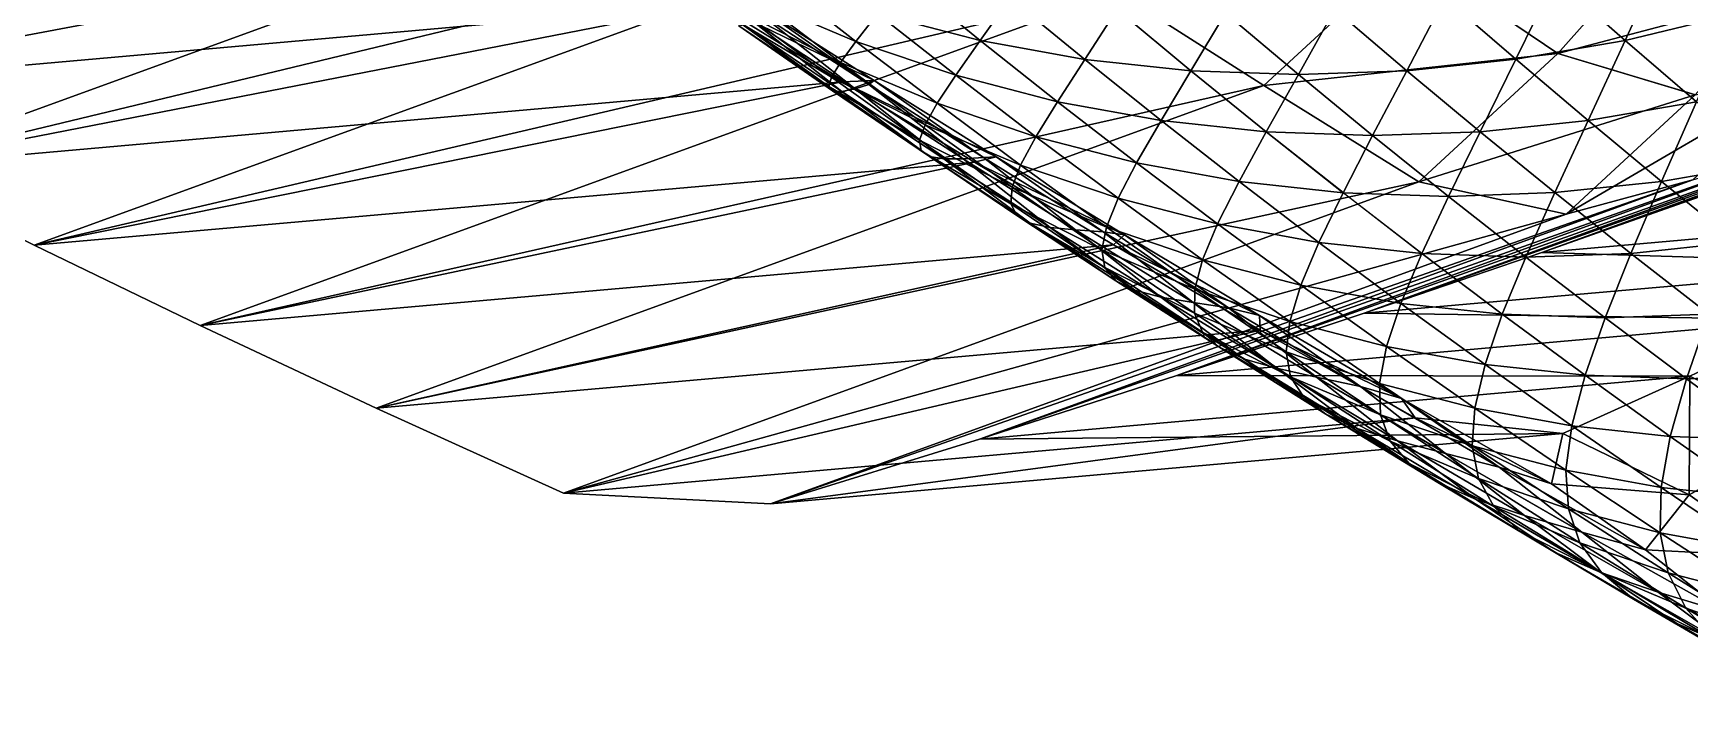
# Model space of a CAD drawing. Extents: x -232 to 179, y -162 to 161.
# Drawn here: x -55.4 to 36.9, y -148.2 to -111.2 of the extents above; entities that cross this region are included whole.
import ezdxf

# ---------------------------------------------------------------- set-up
doc = ezdxf.new("R2010")
doc.units = 0
doc.header["$MEASUREMENT"] = 0

msp = doc.modelspace()

# ---------------------------------------------------------------- linework, layer by layer
for points in [[(-80.35984, -110.269485, -500.9995), (-17.129402, -94.27069, -512.9732700000001), (-72.45857, -114.40624, -493.96252), (-72.45846999999999, -114.40614, -493.96243)], [(-10.110657, -98.97624, -505.3319), (-72.45857, -114.40624, -493.96252), (-17.129402, -94.27069, -512.9732700000001), (-17.129303, -94.27059, -512.9731400000001)], [(-72.45857, -114.40624, -493.96252), (-10.110657, -98.97624, -505.3319), (-64.14348000000001, -118.640015, -486.76657), (-64.14338000000001, -118.639915, -486.76648)], [(-2.7446976, -103.83141, -497.47128), (-64.14348000000001, -118.640015, -486.76657), (-10.110657, -98.97624, -505.3319), (-10.110557, -98.97614, -505.33182)], [(-64.14348000000001, -118.640015, -486.76657), (-2.7446976, -103.83141, -497.47128), (-55.37603000000001, -122.98515, -479.3875), (-55.37593, -122.985054, -479.38742)], [(5.003845, -108.855545, -489.3613), (-55.37603000000001, -122.98515, -479.3875), (-2.7446976, -103.83141, -497.47128), (-2.7445977, -103.831314, -497.4712)], [(-72.45857, -114.40622, -493.96252), (-24.067207, -105.28634, -529.3219), (-80.35984, -110.26946, -500.9995), (-80.35974, -110.26936, -500.99942)], [(-24.067207, -105.28634, -529.3219), (-72.45857, -114.40622, -493.96252), (-17.359695, -109.52877, -521.6843), (-17.359596, -109.52867, -521.6842)], [(21.21798, -106.64584, -481.12473), (34.960777, -106.194954, -471.955), (29.55973, -112.297066, -472.49545), (29.55983, -112.29697, -472.4953599999999)], [(42.246334, -108.92927, -470.10522), (29.55973, -112.297066, -472.49545), (34.960777, -106.194954, -471.955), (34.960876, -106.194855, -471.9549)], [(5.003845, -108.855545, -489.3613), (21.21798, -106.64584, -481.12473), (13.175911, -114.07088, -480.96732), (13.176011, -114.07078, -480.96722)], [(29.55973, -112.297066, -472.49545), (13.175911, -114.07088, -480.96732), (21.21798, -106.64584, -481.12473), (21.218079, -106.645744, -481.12463)], [(33.315006, -111.55934, -663.995), (35.54100800000001, -106.651985, -673.8208599999999), (29.4088, -108.12875, -671.2766), (29.4089, -108.128654, -671.2765)], [(35.54100800000001, -106.651985, -673.8208599999999), (33.315006, -111.55934, -663.995), (39.39565, -110.095, -666.5179), (39.39575, -110.0949, -666.51776)], [(-55.37603000000001, -122.98515, -479.3875), (5.003845, -108.855545, -489.3613), (-46.112144, -127.457825, -471.7981599999999), (-46.112045, -127.457726, -471.79807)], [(13.175911, -114.07088, -480.96732), (-46.112144, -127.457825, -471.7981599999999), (5.003845, -108.855545, -489.3613), (5.0039454, -108.855446, -489.3612)], [(-13.972786, -108.16693, -635.8132), (-15.006733, -109.31561, -624.3117), (-9.56105, -111.61758, -628.6643), (-9.56095, -111.61748, -628.6642)], [(-9.56105, -111.61758, -628.6643), (-8.359950999999999, -110.07361, -640.0295), (-13.972786, -108.16693, -635.8132), (-13.972686, -108.16683, -635.81305)], [(-6.846046400000001, -108.12827, -651.1764), (-8.359950999999999, -110.07361, -640.0295), (-2.6349792, -111.55887, -644.06384), (-2.6348794, -111.55877, -644.0637)], [(-2.6349792, -111.55887, -644.06384), (-0.9686737, -109.19818, -655.0546), (-6.846046400000001, -108.12827, -651.1764), (-6.8459463, -108.128174, -651.1763)], [(27.224314, -112.6127, -661.22845), (29.4088, -108.12875, -671.2766), (23.26646, -109.19103, -668.48663), (23.26656, -109.19093, -668.4865)], [(29.4088, -108.12875, -671.2766), (27.224314, -112.6127, -661.22845), (33.315006, -111.55934, -663.995), (33.315105, -111.55924, -663.9949)], [(29.55973, -112.297066, -472.49545), (42.246334, -108.92927, -470.10522), (37.223473, -114.604095, -470.60785), (37.22357, -114.604, -470.60776)], [(-64.14348000000001, -118.64, -486.76654), (-17.359695, -109.52877, -521.6843), (-72.45857, -114.40622, -493.96252), (-72.45846999999999, -114.40612, -493.96243)], [(-17.359695, -109.52877, -521.6843), (-64.14348000000001, -118.64, -486.76654), (-10.335564, -113.87682, -513.8388), (-10.335464, -113.876724, -513.8387)], [(-10.335564, -113.87682, -513.8388), (-8.556236, -113.80093, -529.0398), (-17.359695, -109.52877, -521.6843), (-17.359596, -109.52867, -521.6842)], [(-15.072998, -109.651054, -536.8367), (-17.359695, -109.52877, -521.6843), (-8.556236, -113.80093, -529.0398), (-8.556136, -113.80083, -529.0397)], [(-15.006733, -109.31561, -624.3117), (-15.705013, -110.10563, -612.6085), (-10.4241295, -112.78674, -617.0893599999999), (-10.424029, -112.786644, -617.0892299999999)], [(-8.556236, -113.80093, -529.0398), (-8.845139, -114.02425, -542.82275), (-15.072998, -109.651054, -536.8367), (-15.072898, -109.650955, -536.83655)], [(-14.964951, -110.04544, -550.5416), (-15.072998, -109.651054, -536.8367), (-8.845139, -114.02425, -542.82275), (-8.845038, -114.02415, -542.82263)], [(-10.4241295, -112.78674, -617.0893599999999), (-9.56105, -111.61758, -628.6643), (-15.006733, -109.31561, -624.3117), (-15.006633, -109.31551, -624.3116)], [(-0.9686737, -109.19818, -655.0546), (-2.6349792, -111.55887, -644.06384), (3.192974, -112.61978, -647.9094), (3.193074, -112.61968, -647.9093)], [(3.192974, -112.61978, -647.9094), (4.999061599999999, -109.83866, -658.7342), (-0.9686737, -109.19818, -655.0546), (-0.9685736999999999, -109.19808, -655.0545)], [(4.999061599999999, -109.83866, -658.7342), (3.192974, -112.61978, -647.9094), (9.110521, -113.25488, -651.55804), (9.110621, -113.25478, -651.5579)], [(9.110521, -113.25488, -651.55804), (11.040409, -110.04974, -662.2059), (4.999061599999999, -109.83866, -658.7342), (4.9991617, -109.83856, -658.7341)], [(15.10107, -113.46419, -655.0005), (17.13642, -109.83286, -665.4599), (11.040409, -110.04974, -662.2059), (11.040509, -110.049644, -662.20575)], [(17.13642, -109.83286, -665.4599), (15.10107, -113.46419, -655.0005), (21.14582, -113.24913, -658.2272), (21.14592, -113.24903, -658.22705)], [(21.14582, -113.24913, -658.2272), (23.26646, -109.19103, -668.48663), (17.13642, -109.83286, -665.4599), (17.136518, -109.83276, -665.4598)], [(23.26646, -109.19103, -668.48663), (21.14582, -113.24913, -658.2272), (27.224314, -112.6127, -661.22845), (27.224413, -112.6126, -661.22833)], [(-16.062618, -110.57033, -600.7030599999999), (-16.092209, -110.74786, -588.5859), (-11.076767, -114.128525, -593.3248), (-11.076667, -114.128426, -593.3247)], [(-16.092209, -110.74786, -588.5859), (-15.835697, -110.68222, -576.2317), (-10.869892, -114.376816, -581.125), (-10.869792, -114.37672, -581.1249)], [(-10.869892, -114.376816, -581.125), (-11.076767, -114.128525, -593.3248), (-16.092209, -110.74786, -588.5859), (-16.09211, -110.747765, -588.58575)], [(-15.705013, -110.10563, -612.6085), (-16.062618, -110.57033, -600.7030599999999), (-10.931595, -113.61197, -605.3097), (-10.931495, -113.61187, -605.3096)], [(-11.076767, -114.128525, -593.3248), (-10.931595, -113.61197, -605.3097), (-16.062618, -110.57033, -600.7030599999999), (-16.06252, -110.57023, -600.70294)], [(-15.835697, -110.68222, -576.2317), (-15.389465, -110.42548, -563.5874), (-10.34967, -114.40303, -568.6856), (-10.34957, -114.40293, -568.6855)], [(-10.34967, -114.40303, -568.6856), (-10.869892, -114.376816, -581.125), (-15.835697, -110.68222, -576.2317), (-15.835597, -110.68212, -576.23157)], [(-10.931595, -113.61197, -605.3097), (-10.4241295, -112.78674, -617.0893599999999), (-15.705013, -110.10563, -612.6085), (-15.704913, -110.10553, -612.6084)], [(-15.389465, -110.42548, -563.5874), (-14.964951, -110.04544, -550.5416), (-9.607269, -114.262024, -555.9545), (-9.607169, -114.261925, -555.9544)], [(-9.607269, -114.262024, -555.9545), (-10.34967, -114.40303, -568.6856), (-15.389465, -110.42548, -563.5874), (-15.389365, -110.425385, -563.5873)], [(-8.845139, -114.02425, -542.82275), (-9.607269, -114.262024, -555.9545), (-14.964951, -110.04544, -550.5416), (-14.96485, -110.04534, -550.5415)], [(-8.359950999999999, -110.07361, -640.0295), (-9.56105, -111.61758, -628.6643), (-4.001217, -113.50626, -632.8408), (-4.0011168, -113.506165, -632.8407)], [(-4.001217, -113.50626, -632.8408), (-2.6349792, -111.55887, -644.06384), (-8.359950999999999, -110.07361, -640.0295), (-8.359850999999999, -110.07351, -640.02936)], [(11.040409, -110.04974, -662.2059), (9.110521, -113.25488, -651.55804), (15.10107, -113.46419, -655.0005), (15.101171, -113.46409, -655.00037)], [(37.280304, -114.97798, -656.5801), (39.39565, -110.095, -666.5179), (33.315006, -111.55934, -663.995), (33.315105, -111.55924, -663.9949)], [(-9.56105, -111.61758, -628.6643), (-10.4241295, -112.78674, -617.0893599999999), (-5.035819999999999, -115.06445, -621.3961), (-5.03572, -115.064354, -621.396)], [(-5.035819999999999, -115.06445, -621.3961), (-4.001217, -113.50626, -632.8408), (-9.56105, -111.61758, -628.6643), (-9.56095, -111.61748, -628.6642)], [(-2.6349792, -111.55887, -644.06384), (-4.001217, -113.50626, -632.8408), (1.6697159, -114.9775, -636.83704), (1.6698159, -114.9774, -636.8369)], [(1.6697159, -114.9775, -636.83704), (3.192974, -112.61978, -647.9094), (-2.6349792, -111.55887, -644.06384), (-2.6348794, -111.55877, -644.0637)], [(31.247114, -116.021385, -653.83966), (33.315006, -111.55934, -663.995), (27.224314, -112.6127, -661.22845), (27.224413, -112.6126, -661.22833)], [(61.445374, -111.562225, -495.00232), (28.660706, -123.38985, -480.90073), (55.85543000000001, -113.493065, -490.24466), (55.85553, -113.492966, -490.24457)], [(28.660706, -123.38985, -480.90073), (61.445374, -111.562225, -495.00232), (38.084114, -120.06393, -486.97556), (38.084213, -120.06383, -486.9754599999999)], [(33.315006, -111.55934, -663.995), (31.247114, -116.021385, -653.83966), (37.280304, -114.97798, -656.5801), (37.280403, -114.97788, -656.5799599999999)], [(3.192974, -112.61978, -647.9094), (1.6697159, -114.9775, -636.83704), (7.442642, -116.0284, -640.64636), (7.4427423, -116.0283, -640.64624)], [(7.442642, -116.0284, -640.64636), (9.110521, -113.25488, -651.55804), (3.192974, -112.61978, -647.9094), (3.193074, -112.61968, -647.9093)], [(13.175911, -114.07088, -480.96732), (29.55973, -112.297066, -472.49545), (21.809425, -119.45272, -472.34375), (21.809525, -119.45262, -472.3436599999999)], [(25.226006, -116.6518, -650.8667), (27.224314, -112.6127, -661.22845), (21.14582, -113.24913, -658.2272), (21.14592, -113.24903, -658.22705)], [(37.223473, -114.604095, -470.60785), (21.809425, -119.45272, -472.34375), (29.55973, -112.297066, -472.49545), (29.55983, -112.29697, -472.4953599999999)], [(27.224314, -112.6127, -661.22845), (25.226006, -116.6518, -650.8667), (31.247114, -116.021385, -653.83966), (31.247213, -116.021286, -653.83954)], [(-10.4241295, -112.78674, -617.0893599999999), (-10.931595, -113.61197, -605.3097), (-5.712532, -116.26169, -609.7381), (-5.712432, -116.26159, -609.738)], [(-5.712532, -116.26169, -609.7381), (-5.035819999999999, -115.06445, -621.3961), (-10.4241295, -112.78674, -617.0893599999999), (-10.424029, -112.786644, -617.0892299999999)], [(-4.001217, -113.50626, -632.8408), (-5.035819999999999, -115.06445, -621.3961), (0.4654274, -116.93324, -625.52856), (0.4655274, -116.93314, -625.52844)], [(0.4654274, -116.93324, -625.52856), (1.6697159, -114.9775, -636.83704), (-4.001217, -113.50626, -632.8408), (-4.0011168, -113.506165, -632.8407)], [(9.110521, -113.25488, -651.55804), (7.442642, -116.0284, -640.64636), (13.304331, -116.65751, -644.2605599999999), (13.304431, -116.65741, -644.26044)], [(13.304331, -116.65751, -644.2605599999999), (15.10107, -113.46419, -655.0005), (9.110521, -113.25488, -651.55804), (9.110621, -113.25478, -651.5579)], [(15.10107, -113.46419, -655.0005), (13.304331, -116.65751, -644.2605599999999), (19.238321, -116.86484, -647.67053), (19.23842, -116.86474, -647.6704)], [(19.238321, -116.86484, -647.67053), (21.14582, -113.24913, -658.2272), (15.10107, -113.46419, -655.0005), (15.101171, -113.46409, -655.00037)], [(55.85543000000001, -113.493065, -490.24466), (18.759369, -126.77945, -474.70172), (49.951424, -115.42795, -485.4191), (49.951523, -115.42785, -485.419)], [(18.759369, -126.77945, -474.70172), (55.85543000000001, -113.493065, -490.24466), (28.660706, -123.38985, -480.90073), (28.660805, -123.38975, -480.90063)], [(21.14582, -113.24913, -658.2272), (19.238321, -116.86484, -647.67053), (25.226006, -116.6518, -650.8667), (25.226105, -116.6517, -650.8666)], [(43.53715, -113.36452, -475.6277), (30.015854, -121.258705, -470.46677), (37.223473, -114.604095, -470.60785), (37.22357, -114.604, -470.60776)], [(30.015854, -121.258705, -470.46677), (43.53715, -113.36452, -475.6277), (37.075577, -119.33033, -475.50122), (37.075676, -119.33023, -475.50113)], [(-55.37603000000001, -122.98514, -479.38748), (-10.335564, -113.87682, -513.8388), (-64.14348000000001, -118.64, -486.76654), (-64.14338000000001, -118.6399, -486.76645)], [(-10.335564, -113.87682, -513.8388), (-55.37603000000001, -122.98514, -479.38748), (-2.9637604, -118.345505, -505.7575400000001), (-2.9636605, -118.345406, -505.75745)], [(-46.112144, -127.457825, -471.7981599999999), (13.175911, -114.07088, -480.96732), (-36.30079, -132.07658, -463.96747), (-36.30069, -132.07648, -463.96738)], [(21.809425, -119.45272, -472.34375), (-36.30079, -132.07658, -463.96747), (13.175911, -114.07088, -480.96732), (13.176011, -114.07078, -480.96722)], [(-10.931595, -113.61197, -605.3097), (-11.076767, -114.128525, -593.3248), (-6.0122643, -117.13071, -597.8717), (-6.012164, -117.13061, -597.8716)], [(-5.926319, -117.70904, -585.7959999999999), (-6.0122643, -117.13071, -597.8717), (-11.076767, -114.128525, -593.3248), (-11.076667, -114.128426, -593.3247)], [(-11.076767, -114.128525, -593.3248), (-10.869892, -114.376816, -581.125), (-5.926319, -117.70904, -585.7959999999999), (-5.926219000000001, -117.70894, -585.7959)], [(-6.0122643, -117.13071, -597.8717), (-5.712532, -116.26169, -609.7381), (-10.931595, -113.61197, -605.3097), (-10.931495, -113.61187, -605.3096)], [(-5.4623795, -118.03922, -573.5015), (-5.926319, -117.70904, -585.7959999999999), (-10.869892, -114.376816, -581.125), (-10.869792, -114.37672, -581.1249)], [(-10.869892, -114.376816, -581.125), (-10.34967, -114.40303, -568.6856), (-5.4623795, -118.03922, -573.5015), (-5.4622793, -118.03912, -573.5014)], [(-10.34967, -114.40303, -568.6856), (-9.607269, -114.262024, -555.9545), (-4.655319, -118.170235, -560.96387), (-4.655219000000001, -118.170135, -560.96375)], [(-4.655319, -118.170235, -560.96387), (-5.4623795, -118.03922, -573.5015), (-10.34967, -114.40303, -568.6856), (-10.34957, -114.40293, -568.6855)], [(-8.556236, -113.80093, -529.0398), (-10.335564, -113.87682, -513.8388), (-1.7383423, -118.04888, -521.0219999999999), (-1.7382423, -118.04878, -521.02185)], [(-2.9637604, -118.345505, -505.7575400000001), (-1.7383423, -118.04888, -521.0219999999999), (-10.335564, -113.87682, -513.8388), (-10.335464, -113.876724, -513.8387)], [(-9.607269, -114.262024, -555.9545), (-8.845139, -114.02425, -542.82275), (-3.5904388, -118.15979, -548.13165), (-3.590339, -118.15969, -548.13153)], [(-3.5904388, -118.15979, -548.13165), (-4.655319, -118.170235, -560.96387), (-9.607269, -114.262024, -555.9545), (-9.607169, -114.261925, -555.9544)], [(-8.845139, -114.02425, -542.82275), (-8.556236, -113.80093, -529.0398), (-2.4604416, -118.081375, -534.89886), (-2.4603417, -118.081276, -534.8987400000001)], [(-2.4604416, -118.081375, -534.89886), (-3.5904388, -118.15979, -548.13165), (-8.845139, -114.02425, -542.82275), (-8.845038, -114.02415, -542.82263)], [(-1.7383423, -118.04888, -521.0219999999999), (-2.4604416, -118.081375, -534.89886), (-8.556236, -113.80093, -529.0398), (-8.556136, -113.80083, -529.0397)], [(-5.035819999999999, -115.06445, -621.3961), (-5.712532, -116.26169, -609.7381), (-0.38732147, -118.51274, -613.99445), (-0.3872215, -118.51264, -613.9943)], [(-0.38732147, -118.51274, -613.99445), (0.4654274, -116.93324, -625.52856), (-5.035819999999999, -115.06445, -621.3961), (-5.03572, -115.064354, -621.396)], [(1.6697159, -114.9775, -636.83704), (0.4654274, -116.93324, -625.52856), (6.076599, -118.38898, -629.4827), (6.0766993, -118.38888, -629.4826)], [(6.076599, -118.38898, -629.4827), (7.442642, -116.0284, -640.64636), (1.6697159, -114.9775, -636.83704), (1.6698159, -114.9774, -636.8369)], [(49.951424, -115.42795, -485.4191), (8.331749, -130.24432, -468.35696), (43.703068, -117.37189, -480.5103), (43.703167, -117.37179, -480.51022)], [(8.331749, -130.24432, -468.35696), (49.951424, -115.42795, -485.4191), (18.759369, -126.77945, -474.70172), (18.759468, -126.77935, -474.70163)], [(21.809425, -119.45272, -472.34375), (37.223473, -114.604095, -470.60785), (30.015854, -121.258705, -470.46677), (30.015953, -121.258606, -470.46667)], [(35.342346, -119.42186, -646.3062), (37.280304, -114.97798, -656.5801), (31.247114, -116.021385, -653.83966), (31.247213, -116.021286, -653.83954)], [(37.280304, -114.97798, -656.5801), (35.342346, -119.42186, -646.3062), (41.311966, -118.38944, -649.0177), (41.312065, -118.38934, -649.0176)], [(-5.712532, -116.26169, -609.7381), (-6.0122643, -117.13071, -597.8717), (-0.8608818000000001, -119.74608, -602.2427), (-0.8607818000000002, -119.74598, -602.24255)], [(-0.8608818000000001, -119.74608, -602.2427), (-0.38732147, -118.51274, -613.99445), (-5.712532, -116.26169, -609.7381), (-5.712432, -116.26159, -609.738)], [(7.442642, -116.0284, -640.64636), (6.076599, -118.38898, -629.4827), (11.788704, -119.42879, -633.2519), (11.788804, -119.42869, -633.2518)], [(11.788704, -119.42879, -633.2519), (13.304331, -116.65751, -644.2605599999999), (7.442642, -116.0284, -640.64636), (7.4427423, -116.0283, -640.64624)], [(29.384684, -120.04563, -643.36456), (31.247114, -116.021385, -653.83966), (25.226006, -116.6518, -650.8667), (25.226105, -116.6517, -650.8666)], [(31.247114, -116.021385, -653.83966), (29.384684, -120.04563, -643.36456), (35.342346, -119.42186, -646.3062), (35.342445, -119.42176, -646.3061)], [(-0.93437576, -120.66821, -590.2778), (-0.8608818000000001, -119.74608, -602.2427), (-6.0122643, -117.13071, -597.8717), (-6.012164, -117.13061, -597.8716)], [(-6.0122643, -117.13071, -597.8717), (-5.926319, -117.70904, -585.7959999999999), (-0.93437576, -120.66821, -590.2778), (-0.93427575, -120.66811, -590.27765)], [(0.4654274, -116.93324, -625.52856), (-0.38732147, -118.51274, -613.99445), (5.04953, -120.359634, -618.07855), (5.049630000000001, -120.359535, -618.0784)], [(5.04953, -120.359634, -618.07855), (6.076599, -118.38898, -629.4827), (0.4654274, -116.93324, -625.52856), (0.4655274, -116.93314, -625.52844)], [(13.304331, -116.65751, -644.2605599999999), (11.788704, -119.42879, -633.2519), (17.588625, -120.05128, -636.828), (17.588724, -120.05118, -636.8279)], [(17.588625, -120.05128, -636.828), (19.238321, -116.86484, -647.67053), (13.304331, -116.65751, -644.2605599999999), (13.304431, -116.65741, -644.26044)], [(19.238321, -116.86484, -647.67053), (17.588625, -120.05128, -636.828), (23.46009, -120.25641, -640.202), (23.46019, -120.25631, -640.2019)], [(23.46009, -120.25641, -640.202), (25.226006, -116.6518, -650.8667), (19.238321, -116.86484, -647.67053), (19.23842, -116.86474, -647.6704)], [(25.226006, -116.6518, -650.8667), (23.46009, -120.25641, -640.202), (29.384684, -120.04563, -643.36456), (29.384783, -120.04553, -643.3644400000001)], [(-0.59693146, -121.31876, -578.09875), (-0.93437576, -120.66821, -590.2778), (-5.926319, -117.70904, -585.7959999999999), (-5.926219000000001, -117.70894, -585.7959)], [(-5.926319, -117.70904, -585.7959999999999), (-5.4623795, -118.03922, -573.5015), (-0.59693146, -121.31876, -578.09875), (-0.59683144, -121.318665, -578.09863)], [(0.14678955, -121.74304, -565.6958), (-0.59693146, -121.31876, -578.09875), (-5.4623795, -118.03922, -573.5015), (-5.4622793, -118.03912, -573.5014)], [(-5.4623795, -118.03922, -573.5015), (-4.655319, -118.170235, -560.96387), (0.14678955, -121.74304, -565.6958), (0.14688955, -121.74294, -565.6957)], [(-4.655319, -118.170235, -560.96387), (-3.5904388, -118.15979, -548.13165), (1.2663498, -121.99288, -553.0447), (1.2664498, -121.99278, -553.0445599999999)], [(1.2663498, -121.99288, -553.0447), (0.14678955, -121.74304, -565.6958), (-4.655319, -118.170235, -560.96387), (-4.655219000000001, -118.170135, -560.96375)], [(-3.5904388, -118.15979, -548.13165), (-2.4604416, -118.081375, -534.89886), (2.682846, -122.12922, -540.09515), (2.682946, -122.12912, -540.09503)], [(2.682846, -122.12922, -540.09515), (1.2663498, -121.99288, -553.0447), (-3.5904388, -118.15979, -548.13165), (-3.590339, -118.15969, -548.13153)], [(-1.7383423, -118.04888, -521.0219999999999), (-2.9637604, -118.345505, -505.7575400000001), (5.4104614, -122.409355, -512.7544), (5.410561599999999, -122.409256, -512.7543)], [(43.703068, -117.37189, -480.5103), (-2.6775894, -133.79741, -461.8423), (37.075577, -119.33033, -475.50122), (37.075676, -119.33023, -475.50113)], [(-2.6775894, -133.79741, -461.8423), (43.703068, -117.37189, -480.5103), (8.331749, -130.24432, -468.35696), (8.331849, -130.24422, -468.35687)], [(-2.4604416, -118.081375, -534.89886), (-1.7383423, -118.04888, -521.0219999999999), (4.214630000000001, -122.22904, -526.7438), (4.2147303, -122.22894, -526.74365)], [(4.214630000000001, -122.22904, -526.7438), (2.682846, -122.12922, -540.09515), (-2.4604416, -118.081375, -534.89886), (-2.4603417, -118.081276, -534.8987400000001)], [(5.4104614, -122.409355, -512.7544), (4.214630000000001, -122.22904, -526.7438), (-1.7383423, -118.04888, -521.0219999999999), (-1.7382423, -118.04878, -521.02185)], [(-46.112144, -127.4578, -471.7981599999999), (-2.9637604, -118.345505, -505.7575400000001), (-55.37603000000001, -122.98514, -479.38748), (-55.37593, -122.98504, -479.3874)], [(-2.9637604, -118.345505, -505.7575400000001), (-46.112144, -127.4578, -471.7981599999999), (4.791084300000001, -122.95176, -497.409), (4.791184400000001, -122.95166, -497.4089)], [(4.791084300000001, -122.95176, -497.409), (5.4104614, -122.409355, -512.7544), (-2.9637604, -118.345505, -505.7575400000001), (-2.9636605, -118.345406, -505.75745)], [(-0.38732147, -118.51274, -613.99445), (-0.8608818000000001, -119.74608, -602.2427), (4.395279, -121.96794, -606.44385), (4.395379, -121.96784, -606.4437)], [(4.395279, -121.96794, -606.44385), (5.04953, -120.359634, -618.07855), (-0.38732147, -118.51274, -613.99445), (-0.3872215, -118.51264, -613.9943)], [(6.076599, -118.38898, -629.4827), (5.04953, -120.359634, -618.07855), (10.595005, -121.798325, -621.9864), (10.595105, -121.798225, -621.98627)], [(10.595005, -121.798325, -621.9864), (11.788704, -119.42879, -633.2519), (6.076599, -118.38898, -629.4827), (6.0766993, -118.38888, -629.4826)], [(39.51811, -122.81912, -638.61285), (41.311966, -118.38944, -649.0177), (35.342346, -119.42186, -646.3062), (35.342445, -119.42176, -646.3061)], [(-36.30079, -132.07658, -463.96747), (21.809425, -119.45272, -472.34375), (-25.872253, -136.80518, -455.96063), (-25.872154, -136.80507, -455.96054)], [(30.015854, -121.258705, -470.46677), (-25.872253, -136.80518, -455.96063), (21.809425, -119.45272, -472.34375), (21.809525, -119.45262, -472.3436599999999)], [(37.075577, -119.33033, -475.50122), (-14.327072, -137.39612, -455.23083), (30.015854, -121.258705, -470.46677), (30.015953, -121.258606, -470.46667)], [(-14.327072, -137.39612, -455.23083), (37.075577, -119.33033, -475.50122), (-2.6775894, -133.79741, -461.8423), (-2.6774895, -133.7973, -461.8422)], [(-0.8608818000000001, -119.74608, -602.2427), (-0.93437576, -120.66821, -590.2778), (4.1432, -123.24611, -594.5861), (4.1433, -123.24601, -594.586)], [(4.1432, -123.24611, -594.5861), (4.395279, -121.96794, -606.44385), (-0.8608818000000001, -119.74608, -602.2427), (-0.8607818000000002, -119.74598, -602.24255)], [(11.788704, -119.42879, -633.2519), (10.595005, -121.798325, -621.9864), (16.24023, -122.82597, -625.7114), (16.24033, -122.825874, -625.7113)], [(16.24023, -122.82597, -625.7114), (17.588625, -120.05128, -636.828), (11.788704, -119.42879, -633.2519), (11.788804, -119.42869, -633.2518)], [(27.774967, -123.643906, -632.5802), (29.384684, -120.04563, -643.36456), (23.46009, -120.25641, -640.202), (23.46019, -120.25631, -640.2019)], [(29.384684, -120.04563, -643.36456), (27.774967, -123.643906, -632.5802), (33.63019600000001, -123.43559, -635.7057), (33.630295, -123.43549, -635.70557)], [(33.63019600000001, -123.43559, -635.7057), (35.342346, -119.42186, -646.3062), (29.384684, -120.04563, -643.36456), (29.384783, -120.04553, -643.3644400000001)], [(35.342346, -119.42186, -646.3062), (33.63019600000001, -123.43559, -635.7057), (39.51811, -122.81912, -638.61285), (39.518208, -122.81902, -638.6127299999999)], [(4.316078, -124.23116, -582.50964), (4.1432, -123.24611, -594.5861), (-0.93437576, -120.66821, -590.2778), (-0.93427575, -120.66811, -590.27765)], [(-0.93437576, -120.66821, -590.2778), (-0.59693146, -121.31876, -578.09875), (4.316078, -124.23116, -582.50964), (4.3161783, -124.231064, -582.5095)], [(5.04953, -120.359634, -618.07855), (4.395279, -121.96794, -606.44385), (9.761635, -123.79089, -610.475), (9.761735, -123.790794, -610.47485)], [(9.761635, -123.79089, -610.475), (10.595005, -121.798325, -621.9864), (5.04953, -120.359634, -618.07855), (5.049630000000001, -120.359535, -618.0784)], [(17.588625, -120.05128, -636.828), (16.24023, -122.82597, -625.7114), (21.972246, -123.44118, -629.24567), (21.972345, -123.44108, -629.24554)], [(21.972246, -123.44118, -629.24567), (23.46009, -120.25641, -640.202), (17.588625, -120.05128, -636.828), (17.588724, -120.05118, -636.8279)], [(23.46009, -120.25641, -640.202), (21.972246, -123.44118, -629.24567), (27.774967, -123.643906, -632.5802), (27.775066, -123.64381, -632.5801)], [(38.084114, -120.06391, -486.97556), (55.74224, -120.99253, -494.52618), (28.660706, -123.38984, -480.90073), (28.660805, -123.38974, -480.90063)], [(-25.872253, -136.80518, -455.96063), (30.015854, -121.258705, -470.46677), (-14.327072, -137.39612, -455.23083), (-14.326972, -137.39601, -455.23074)], [(4.927414, -124.96542, -570.2129), (4.316078, -124.23116, -582.50964), (-0.59693146, -121.31876, -578.09875), (-0.59683144, -121.318665, -578.09863)], [(-0.59693146, -121.31876, -578.09875), (0.14678955, -121.74304, -565.6958), (4.927414, -124.96542, -570.2129), (4.927514, -124.965324, -570.21277)], [(5.9761505, -125.497025, -557.6857), (4.927414, -124.96542, -570.2129), (0.14678955, -121.74304, -565.6958), (0.14688955, -121.74294, -565.6957)], [(0.14678955, -121.74304, -565.6958), (1.2663498, -121.99288, -553.0447), (5.9761505, -125.497025, -557.6857), (5.976250599999999, -125.496925, -557.6856)], [(10.595005, -121.798325, -621.9864), (9.761635, -123.79089, -610.475), (15.235203, -125.21093, -614.33215), (15.235303, -125.21083, -614.33203)], [(15.235203, -125.21093, -614.33215), (16.24023, -122.82597, -625.7114), (10.595005, -121.798325, -621.9864), (10.595105, -121.798225, -621.98627)], [(49.82159, -124.029755, -490.32996), (28.660706, -123.38984, -480.90073), (55.74224, -120.99253, -494.52618), (55.74234000000001, -120.99243, -494.5261)], [(7.436638, -125.88103, -544.90405), (5.9761505, -125.497025, -557.6857), (1.2663498, -121.99288, -553.0447), (1.2664498, -121.99278, -553.0445599999999)], [(1.2663498, -121.99288, -553.0447), (2.682846, -122.12922, -540.09515), (7.436638, -125.88103, -544.90405), (7.436738, -125.88093, -544.90393)], [(9.237396, -126.182045, -531.81836), (7.436638, -125.88103, -544.90405), (2.682846, -122.12922, -540.09515), (2.682946, -122.12912, -540.09503)], [(2.682846, -122.12922, -540.09515), (4.214630000000001, -122.22904, -526.7438), (9.237396, -126.182045, -531.81836), (9.237496, -126.181946, -531.8182400000001)], [(4.395279, -121.96794, -606.44385), (4.1432, -123.24611, -594.5861), (9.324050999999999, -125.43614, -598.72705), (9.324150999999999, -125.43604, -598.7269)], [(11.209015, -126.481094, -518.32776), (9.237396, -126.182045, -531.81836), (4.214630000000001, -122.22904, -526.7438), (4.2147303, -122.22894, -526.74365)], [(4.214630000000001, -122.22904, -526.7438), (5.4104614, -122.409355, -512.7544), (11.209015, -126.481094, -518.32776), (11.209115, -126.480995, -518.3276400000001)], [(9.324050999999999, -125.43614, -598.72705), (9.761635, -123.79089, -610.475), (4.395279, -121.96794, -606.44385), (4.395379, -121.96784, -606.4437)], [(5.4104614, -122.409355, -512.7544), (4.791084300000001, -122.95176, -497.409), (12.924194, -126.8986, -504.20435), (12.924294, -126.8985, -504.20425)], [(12.924194, -126.8986, -504.20435), (11.209015, -126.481094, -518.32776), (5.4104614, -122.409355, -512.7544), (5.410561599999999, -122.409256, -512.7543)], [(-36.30079, -132.07655, -463.96744), (4.791084300000001, -122.95176, -497.409), (-46.112144, -127.4578, -471.7981599999999), (-46.112045, -127.4577, -471.79807)], [(4.791084300000001, -122.95176, -497.409), (-36.30079, -132.07655, -463.96744), (12.969963, -127.71503, -488.7569), (12.970063, -127.71493, -488.7568)], [(9.313385, -126.7683, -586.7499), (9.324050999999999, -125.43614, -598.72705), (4.1432, -123.24611, -594.5861), (4.1433, -123.24601, -594.586)], [(4.1432, -123.24611, -594.5861), (4.316078, -124.23116, -582.50964), (9.313385, -126.7683, -586.7499), (9.313485, -126.7682, -586.7497599999999)], [(12.969963, -127.71503, -488.7569), (12.924194, -126.8986, -504.20435), (4.791084300000001, -122.95176, -497.409), (4.791184400000001, -122.95166, -497.4089)], [(16.24023, -122.82597, -625.7114), (15.235203, -125.21093, -614.33215), (20.807228, -126.22525, -618.0089), (20.807327, -126.22515, -618.0088)], [(20.807228, -126.22525, -618.0089), (21.972246, -123.44118, -629.24567), (16.24023, -122.82597, -625.7114), (16.24033, -122.825874, -625.7113)], [(28.660706, -123.38984, -480.90073), (49.82159, -124.029755, -490.32996), (18.759369, -126.779434, -474.70172), (18.759468, -126.779335, -474.70163)], [(21.972246, -123.44118, -629.24567), (20.807228, -126.22525, -618.0089), (26.464916, -126.832466, -621.4973), (26.465015, -126.83237, -621.4972)], [(26.464916, -126.832466, -621.4973), (27.774967, -123.643906, -632.5802), (21.972246, -123.44118, -629.24567), (21.972345, -123.44108, -629.24554)], [(27.774967, -123.643906, -632.5802), (26.464916, -126.832466, -621.4973), (32.192398, -127.03258, -624.7886), (32.192497, -127.03248, -624.78845)], [(32.192398, -127.03258, -624.7886), (33.63019600000001, -123.43559, -635.7057), (27.774967, -123.643906, -632.5802), (27.775066, -123.64381, -632.5801)], [(33.63019600000001, -123.43559, -635.7057), (32.192398, -127.03258, -624.7886), (37.97170300000001, -126.826965, -627.87354), (37.9718, -126.826866, -627.8734)], [(37.97170300000001, -126.826965, -627.87354), (39.51811, -122.81912, -638.61285), (33.63019600000001, -123.43559, -635.7057), (33.630295, -123.43549, -635.70557)], [(9.754795, -127.82706, -574.5469), (9.313385, -126.7683, -586.7499), (4.316078, -124.23116, -582.50964), (4.3161783, -124.231064, -582.5095)], [(4.316078, -124.23116, -582.50964), (4.927414, -124.96542, -570.2129), (9.754795, -127.82706, -574.5469), (9.754895, -127.82696, -574.54675)], [(9.761635, -123.79089, -610.475), (9.324050999999999, -125.43614, -598.72705), (14.613518, -127.23297, -602.7004400000001), (14.613618, -127.23287, -602.7003)], [(14.613518, -127.23297, -602.7004400000001), (15.235203, -125.21093, -614.33215), (9.761635, -123.79089, -610.475), (9.761735, -123.790794, -610.47485)], [(43.555843, -127.126205, -486.0791599999999), (18.759369, -126.779434, -474.70172), (49.82159, -124.029755, -490.32996), (49.82169, -124.029655, -490.3298599999999)], [(10.664902, -128.65747, -562.1159700000001), (9.754795, -127.82706, -574.5469), (4.927414, -124.96542, -570.2129), (4.927514, -124.965324, -570.21277)], [(4.927414, -124.96542, -570.2129), (5.9761505, -125.497025, -557.6857), (10.664902, -128.65747, -562.1159700000001), (10.665002, -128.65736, -562.11584)], [(12.046562, -129.31085, -549.44666), (10.664902, -128.65747, -562.1159700000001), (5.9761505, -125.497025, -557.6857), (5.976250599999999, -125.496925, -557.6856)], [(5.9761505, -125.497025, -557.6857), (7.436638, -125.88103, -544.90405), (12.046562, -129.31085, -549.44666), (12.046662, -129.31075, -549.4465299999999)], [(9.324050999999999, -125.43614, -598.72705), (9.313385, -126.7683, -586.7499), (14.412331, -128.9237, -590.8254), (14.412431, -128.9236, -590.82526)], [(14.412331, -128.9237, -590.8254), (14.613518, -127.23297, -602.7004400000001), (9.324050999999999, -125.43614, -598.72705), (9.324150999999999, -125.43604, -598.7269)], [(15.235203, -125.21093, -614.33215), (14.613518, -127.23297, -602.7004400000001), (20.008667, -128.63266, -606.5024), (20.008766, -128.63255, -606.50226)], [(20.008667, -128.63266, -606.5024), (20.807228, -126.22525, -618.0089), (15.235203, -125.21093, -614.33215), (15.235303, -125.21083, -614.33203)], [(13.879799, -129.84595, -536.5145), (12.046562, -129.31085, -549.44666), (7.436638, -125.88103, -544.90405), (7.436738, -125.88093, -544.90393)], [(7.436638, -125.88103, -544.90405), (9.237396, -126.182045, -531.81836), (13.879799, -129.84595, -536.5145), (13.879899, -129.84584, -536.5144)], [(16.10151, -130.33156, -523.27075), (13.879799, -129.84595, -536.5145), (9.237396, -126.182045, -531.81836), (9.237496, -126.181946, -531.8182400000001)], [(9.237396, -126.182045, -531.81836), (11.209015, -126.481094, -518.32776), (16.10151, -130.33156, -523.27075), (16.101608, -130.33145, -523.2706)], [(18.555809, -130.8531, -509.6173), (16.10151, -130.33156, -523.27075), (11.209015, -126.481094, -518.32776), (11.209115, -126.480995, -518.3276400000001)], [(11.209015, -126.481094, -518.32776), (12.924194, -126.8986, -504.20435), (18.555809, -130.8531, -509.6173), (18.555908, -130.853, -509.61722)], [(20.807228, -126.22525, -618.0089), (20.008667, -128.63266, -606.5024), (25.500854, -129.63245, -610.1264), (25.500954, -129.63234, -610.1263)], [(25.500854, -129.63245, -610.1264), (26.464916, -126.832466, -621.4973), (20.807228, -126.22525, -618.0089), (20.807327, -126.22515, -618.0088)], [(18.759369, -126.779434, -474.70172), (43.555843, -127.126205, -486.0791599999999), (8.331749, -130.24431, -468.35696), (8.331849, -130.2442, -468.35687)], [(36.910103, -130.29303, -481.75995), (8.331749, -130.24431, -468.35696), (43.555843, -127.126205, -486.0791599999999), (43.555943, -127.12611, -486.07907)], [(14.664989, -130.31998, -578.71326), (14.412331, -128.9237, -590.8254), (9.313385, -126.7683, -586.7499), (9.313485, -126.7682, -586.7497599999999)], [(9.313385, -126.7683, -586.7499), (9.754795, -127.82706, -574.5469), (14.664989, -130.31998, -578.71326), (14.66509, -130.31987, -578.71313)], [(20.842247, -131.53528, -495.33435), (18.555809, -130.8531, -509.6173), (12.924194, -126.8986, -504.20435), (12.924294, -126.8985, -504.20425)], [(12.924194, -126.8986, -504.20435), (12.969963, -127.71503, -488.7569), (20.842247, -131.53528, -495.33435), (20.842346, -131.53517, -495.33426)], [(14.613518, -127.23297, -602.7004400000001), (14.412331, -128.9237, -590.8254), (19.61818, -130.69214, -594.73596), (19.618279, -130.69203, -594.73584)], [(19.61818, -130.69214, -594.73596), (20.008667, -128.63266, -606.5024), (14.613518, -127.23297, -602.7004400000001), (14.613618, -127.23287, -602.7003)], [(26.464916, -126.832466, -621.4973), (25.500854, -129.63245, -610.1264), (31.077486, -130.23097, -613.5648), (31.077585, -130.23087, -613.5647)], [(31.077486, -130.23097, -613.5648), (32.192398, -127.03258, -624.7886), (26.464916, -126.832466, -621.4973), (26.465015, -126.83237, -621.4972)], [(32.192398, -127.03258, -624.7886), (31.077486, -130.23097, -613.5648), (36.722908, -130.4282, -616.80896), (36.723007, -130.4281, -616.80884)], [(36.722908, -130.4282, -616.80896), (37.97170300000001, -126.826965, -627.87354), (32.192398, -127.03258, -624.7886), (32.192497, -127.03248, -624.78845)], [(37.97170300000001, -126.826965, -627.87354), (36.722908, -130.4282, -616.80896), (42.419407, -130.22554, -619.84973), (42.419506, -130.22543, -619.8496)], [(43.555843, -127.126205, -486.0791599999999), (43.235264, -133.3625, -487.04474), (36.910103, -130.29303, -481.75995), (36.91020200000001, -130.29292, -481.7598599999999)], [(-25.872253, -136.80515, -455.96063), (12.969963, -127.71503, -488.7569), (-36.30079, -132.07655, -463.96744), (-36.30069, -132.07645, -463.96735)], [(12.969963, -127.71503, -488.7569), (-25.872253, -136.80515, -455.96063), (21.610962, -132.60185, -479.85074), (21.611061, -132.60175, -479.85065)], [(15.399502, -131.46411, -566.3667), (14.664989, -130.31998, -578.71326), (9.754795, -127.82706, -574.5469), (9.754895, -127.82696, -574.54675)], [(9.754795, -127.82706, -574.5469), (10.664902, -128.65747, -562.1159700000001), (15.399502, -131.46411, -566.3667), (15.399602, -131.464, -566.3666)], [(21.610962, -132.60185, -479.85074), (20.842247, -131.53528, -495.33435), (12.969963, -127.71503, -488.7569), (12.970063, -127.71493, -488.7568)], [(16.635872, -132.4043, -553.78296), (15.399502, -131.46411, -566.3667), (10.664902, -128.65747, -562.1159700000001), (10.665002, -128.65736, -562.11584)], [(10.664902, -128.65747, -562.1159700000001), (12.046562, -129.31085, -549.44666), (16.635872, -132.4043, -553.78296), (16.635971, -132.40419, -553.7828400000001)], [(19.675068, -132.4378, -582.71765), (19.61818, -130.69214, -594.73596), (14.412331, -128.9237, -590.8254), (14.412431, -128.9236, -590.82526)], [(14.412331, -128.9237, -590.8254), (14.664989, -130.31998, -578.71326), (19.675068, -132.4378, -582.71765), (19.675167, -132.4377, -582.7175)], [(20.008667, -128.63266, -606.5024), (19.61818, -130.69214, -594.73596), (24.928036, -132.0697, -598.4777), (24.928135, -132.0696, -598.4776)], [(24.928036, -132.0697, -598.4777), (25.500854, -129.63245, -610.1264), (20.008667, -128.63266, -606.5024), (20.008766, -128.63255, -606.50226)], [(18.381718, -133.19543, -540.9507), (16.635872, -132.4043, -553.78296), (12.046562, -129.31085, -549.44666), (12.046662, -129.31075, -549.4465299999999)], [(12.046562, -129.31085, -549.44666), (13.879799, -129.84595, -536.5145), (18.381718, -133.19543, -540.9507), (18.381817, -133.19533, -540.95056)], [(20.623497, -133.90044, -527.8451), (18.381718, -133.19543, -540.9507), (13.879799, -129.84595, -536.5145), (13.879899, -129.84584, -536.5144)], [(13.879799, -129.84595, -536.5145), (16.10151, -130.33156, -523.27075), (20.623497, -133.90044, -527.8451), (20.623596, -133.90033, -527.845)], [(25.500854, -129.63245, -610.1264), (24.928036, -132.0697, -598.4777), (30.3334, -133.05368, -602.0445), (30.3335, -133.05357, -602.0444)], [(30.3334, -133.05368, -602.0445), (31.077486, -130.23097, -613.5648), (25.500854, -129.63245, -610.1264), (25.500954, -129.63234, -610.1263)], [(8.331749, -130.24431, -468.35696), (36.910103, -130.29303, -481.75995), (-2.6775894, -133.7974, -461.8423), (-2.6774895, -133.79729, -461.8422)], [(29.831291, -133.48712, -477.44812), (-2.6775894, -133.7974, -461.8423), (36.910103, -130.29303, -481.75995), (36.91020200000001, -130.29292, -481.7598599999999)], [(20.215332, -133.90912, -570.453), (19.675068, -132.4378, -582.71765), (14.664989, -130.31998, -578.71326), (14.66509, -130.31987, -578.71313)], [(14.664989, -130.31998, -578.71326), (15.399502, -131.46411, -566.3667), (20.215332, -133.90912, -570.453), (20.215431, -133.90901, -570.4529)], [(23.307434, -134.59271, -514.4179), (20.623497, -133.90044, -527.8451), (16.10151, -130.33156, -523.27075), (16.101608, -130.33145, -523.2706)], [(16.10151, -130.33156, -523.27075), (18.555809, -130.8531, -509.6173), (23.307434, -134.59271, -514.4179), (23.307533, -134.5926, -514.4178)], [(26.293251, -135.36296, -500.57373), (23.307434, -134.59271, -514.4179), (18.555809, -130.8531, -509.6173), (18.555908, -130.853, -509.61722)], [(18.555809, -130.8531, -509.6173), (20.842247, -131.53528, -495.33435), (26.293251, -135.36296, -500.57373), (26.29335, -135.36285, -500.57364)], [(24.790173, -134.17542, -586.5600599999999), (24.928036, -132.0697, -598.4777), (19.61818, -130.69214, -594.73596), (19.618279, -130.69203, -594.73584)], [(19.61818, -130.69214, -594.73596), (19.675068, -132.4378, -582.71765), (24.790173, -134.17542, -586.5600599999999), (24.790272, -134.17531, -586.55994)], [(36.910103, -130.29303, -481.75995), (36.886726, -136.91098, -483.34308), (29.831291, -133.48712, -477.44812), (29.83139, -133.48701, -477.44803)], [(31.077486, -130.23097, -613.5648), (30.3334, -133.05368, -602.0445), (35.82187, -133.64273, -605.4286), (35.821968, -133.64262, -605.4284700000001)], [(35.82187, -133.64273, -605.4286), (36.722908, -130.4282, -616.80896), (31.077486, -130.23097, -613.5648), (31.077585, -130.23087, -613.5647)], [(36.722908, -130.4282, -616.80896), (35.82187, -133.64273, -605.4286), (41.378044, -133.83685, -608.6214), (41.378143, -133.83675, -608.6213)], [(41.378044, -133.83685, -608.6214), (42.419407, -130.22554, -619.84973), (36.722908, -130.4282, -616.80896), (36.723007, -130.4281, -616.80884)], [(36.886726, -136.91098, -483.34308), (36.910103, -130.29303, -481.75995), (43.235264, -133.3625, -487.04474), (43.235363, -133.3624, -487.04465)], [(21.270065, -135.1514, -557.94354), (20.215332, -133.90912, -570.453), (15.399502, -131.46411, -566.3667), (15.399602, -131.464, -566.3666)], [(15.399502, -131.46411, -566.3667), (16.635872, -132.4043, -553.78296), (21.270065, -135.1514, -557.94354), (21.270164, -135.15129, -557.9434)], [(29.197624, -136.28352, -486.18954), (26.293251, -135.36296, -500.57373), (20.842247, -131.53528, -495.33435), (20.842346, -131.53517, -495.33426)], [(20.842247, -131.53528, -495.33435), (21.610962, -132.60185, -479.85074), (29.197624, -136.28352, -486.18954), (29.197723, -136.28342, -486.18945)], [(-14.327072, -137.39609, -455.2308), (21.610962, -132.60185, -479.85074), (-25.872253, -136.80515, -455.96063), (-25.872154, -136.80504, -455.96054)], [(21.610962, -132.60185, -479.85074), (-14.327072, -137.39609, -455.2308), (29.831291, -133.48712, -477.44812), (29.83139, -133.48701, -477.44803)], [(22.863514, -136.21637, -545.1854), (21.270065, -135.1514, -557.94354), (16.635872, -132.4043, -553.78296), (16.635971, -132.40419, -553.7828400000001)], [(16.635872, -132.4043, -553.78296), (18.381718, -133.19543, -540.9507), (22.863514, -136.21637, -545.1854), (22.863613, -136.21626, -545.1853)], [(25.129112, -135.98624, -574.3804299999999), (24.790173, -134.17542, -586.5600599999999), (19.675068, -132.4378, -582.71765), (19.675167, -132.4377, -582.7175)], [(19.675068, -132.4378, -582.71765), (20.215332, -133.90912, -570.453), (25.129112, -135.98624, -574.3804299999999), (25.129211, -135.98613, -574.3803)], [(29.831291, -133.48712, -477.44812), (29.197624, -136.28352, -486.18954), (21.610962, -132.60185, -479.85074), (21.611061, -132.60175, -479.85065)], [(24.928036, -132.0697, -598.4777), (24.790173, -134.17542, -586.5600599999999), (30.007473, -135.52896, -590.2367), (30.007572, -135.52885, -590.2366)], [(30.007473, -135.52896, -590.2367), (30.3334, -133.05368, -602.0445), (24.928036, -132.0697, -598.4777), (24.928135, -132.0696, -598.4776)], [(-2.6775894, -133.7974, -461.8423), (29.831291, -133.48712, -477.44812), (-14.327072, -137.39609, -455.2308), (-14.326972, -137.39598, -455.2307)], [(25.008648, -137.16302, -532.1662), (22.863514, -136.21637, -545.1854), (18.381718, -133.19543, -540.9507), (18.381817, -133.19533, -540.95056)], [(18.381718, -133.19543, -540.9507), (20.623497, -133.90044, -527.8451), (25.008648, -137.16302, -532.1662), (25.008747, -137.16292, -532.1661)], [(29.197624, -136.28352, -486.18954), (29.831291, -133.48712, -477.44812), (36.886726, -136.91098, -483.34308), (36.886826, -136.91087, -483.343)], [(30.3334, -133.05368, -602.0445), (30.007473, -135.52896, -590.2367), (35.31862, -136.49579, -593.7413), (35.318718, -136.49568, -593.74115)], [(35.31862, -136.49579, -593.7413), (35.82187, -133.64273, -605.4286), (30.3334, -133.05368, -602.0445), (30.3335, -133.05357, -602.0444)], [(35.82187, -133.64273, -605.4286), (35.31862, -136.49579, -593.7413), (40.711422, -137.07458, -597.06635), (40.71152, -137.07448, -597.0662)], [(40.711422, -137.07458, -597.06635), (41.378044, -133.83685, -608.6214), (35.82187, -133.64273, -605.4286), (35.821968, -133.64262, -605.4284700000001)], [(43.235264, -133.3625, -487.04474), (41.772137, -140.3415, -488.0388), (36.886726, -136.91098, -483.34308), (36.886826, -136.91087, -483.343)], [(25.983772, -137.54456, -561.9431), (25.129112, -135.98624, -574.3804299999999), (20.215332, -133.90912, -570.453), (20.215431, -133.90901, -570.4529)], [(20.215332, -133.90912, -570.453), (21.270065, -135.1514, -557.94354), (25.983772, -137.54456, -561.9431), (25.983871, -137.54445, -561.943)], [(27.699226, -138.05884, -518.8606), (25.008648, -137.16302, -532.1662), (20.623497, -133.90044, -527.8451), (20.623596, -133.90033, -527.845)], [(20.623497, -133.90044, -527.8451), (23.307434, -134.59271, -514.4179), (27.699226, -138.05884, -518.8606), (27.699326, -138.05873, -518.8605)], [(30.892494, -138.98264, -505.22037), (27.699226, -138.05884, -518.8606), (23.307434, -134.59271, -514.4179), (23.307533, -134.5926, -514.4178)], [(23.307434, -134.59271, -514.4179), (26.293251, -135.36296, -500.57373), (30.892494, -138.98264, -505.22037), (30.892593, -138.98253, -505.22028)], [(30.145897, -137.69046, -578.149), (30.007473, -135.52896, -590.2367), (24.790173, -134.17542, -586.5600599999999), (24.790272, -134.17531, -586.55994)], [(24.790173, -134.17542, -586.5600599999999), (25.129112, -135.98624, -574.3804299999999), (30.145897, -137.69046, -578.149), (30.145996, -137.69035, -578.14886)], [(27.38913, -138.89912, -549.24854), (25.983772, -137.54456, -561.9431), (21.270065, -135.1514, -557.94354), (21.270164, -135.15129, -557.9434)], [(21.270065, -135.1514, -557.94354), (22.863514, -136.21637, -545.1854), (27.38913, -138.89912, -549.24854), (27.389229, -138.89902, -549.2484)], [(34.450874, -139.97234, -491.23883), (30.892494, -138.98264, -505.22037), (26.293251, -135.36296, -500.57373), (26.29335, -135.36285, -500.57364)], [(26.293251, -135.36296, -500.57373), (29.197624, -136.28352, -486.18954), (34.450874, -139.97234, -491.23883), (34.450974, -139.97223, -491.2387400000001)], [(35.262928, -139.01797, -581.7549), (35.31862, -136.49579, -593.7413), (30.007473, -135.52896, -590.2367), (30.007572, -135.52885, -590.2366)], [(30.007473, -135.52896, -590.2367), (30.145897, -137.69046, -578.149), (35.262928, -139.01797, -581.7549), (35.263027, -139.01787, -581.7547599999999)], [(29.374187, -140.10562, -536.2911), (27.38913, -138.89912, -549.24854), (22.863514, -136.21637, -545.1854), (22.863613, -136.21626, -545.1853)], [(22.863514, -136.21637, -545.1854), (25.008648, -137.16302, -532.1662), (29.374187, -140.10562, -536.2911), (29.374287, -140.10551, -536.29095)], [(30.79335, -139.57764, -565.78735), (30.145897, -137.69046, -578.149), (25.129112, -135.98624, -574.3804299999999), (25.129211, -135.98613, -574.3803)], [(25.129112, -135.98624, -574.3804299999999), (25.983772, -137.54456, -561.9431), (30.79335, -139.57764, -565.78735), (30.79345, -139.57753, -565.78723)], [(36.886726, -136.91098, -483.34308), (34.450874, -139.97234, -491.23883), (29.197624, -136.28352, -486.18954), (29.197723, -136.28342, -486.18945)], [(35.31862, -136.49579, -593.7413), (35.262928, -139.01797, -581.7549), (40.471996, -139.96623, -585.19214), (40.472095, -139.96613, -585.192)], [(40.471996, -139.96623, -585.19214), (40.711422, -137.07458, -597.06635), (35.31862, -136.49579, -593.7413), (35.318718, -136.49568, -593.74115)], [(31.958122, -141.2275, -523.0573), (29.374187, -140.10562, -536.2911), (25.008648, -137.16302, -532.1662), (25.008747, -137.16292, -532.1661)], [(25.008648, -137.16302, -532.1662), (27.699226, -138.05884, -518.8606), (31.958122, -141.2275, -523.0573), (31.958221, -141.22739, -523.0572)], [(31.99239, -141.2362, -553.1544), (30.79335, -139.57764, -565.78735), (25.983772, -137.54456, -561.9431), (25.983871, -137.54445, -561.943)], [(25.983772, -137.54456, -561.9431), (27.38913, -138.89912, -549.24854), (31.99239, -141.2362, -553.1544), (31.992489, -141.2361, -553.1543)], [(34.450874, -139.97234, -491.23883), (36.886726, -136.91098, -483.34308), (41.772137, -140.3415, -488.0388), (41.772236, -140.3414, -488.0387)], [(35.14344000000001, -142.33762, -509.52057), (31.958122, -141.2275, -523.0573), (27.699226, -138.05884, -518.8606), (27.699326, -138.05873, -518.8605)], [(27.699226, -138.05884, -518.8606), (30.892494, -138.98264, -505.22037), (35.14344000000001, -142.33762, -509.52057), (35.14354, -142.33751, -509.52048)], [(35.703754, -141.24571, -569.47595), (35.262928, -139.01797, -581.7549), (30.145897, -137.69046, -578.149), (30.145996, -137.69035, -578.14886)], [(30.145897, -137.69046, -578.149), (30.79335, -139.57764, -565.78735), (35.703754, -141.24571, -569.47595), (35.703854, -141.2456, -569.4758)], [(33.782425, -142.71878, -540.2488), (31.99239, -141.2362, -553.1544), (27.38913, -138.89912, -549.24854), (27.389229, -138.89902, -549.2484)], [(27.38913, -138.89912, -549.24854), (29.374187, -140.10562, -536.2911), (33.782425, -142.71878, -540.2488), (33.782524, -142.71867, -540.24866)], [(38.883263, -143.4607, -495.71692), (35.14344000000001, -142.33762, -509.52057), (30.892494, -138.98264, -505.22037), (30.892593, -138.98253, -505.22028)], [(30.892494, -138.98264, -505.22037), (34.450874, -139.97234, -491.23883), (38.883263, -143.4607, -495.71692), (38.88336, -143.46059, -495.71683)], [(40.712265, -142.54509, -573.0054299999999), (40.471996, -139.96623, -585.19214), (35.262928, -139.01797, -581.7549), (35.263027, -139.01787, -581.7547599999999)], [(35.262928, -139.01797, -581.7549), (35.703754, -141.24571, -569.47595), (40.712265, -142.54509, -573.0054299999999), (40.712364, -142.54498, -573.0053)], [(36.197975, -144.08536, -527.0634), (33.782425, -142.71878, -540.2488), (29.374187, -140.10562, -536.2911), (29.374287, -140.10551, -536.29095)], [(29.374187, -140.10562, -536.2911), (31.958122, -141.2275, -523.0573), (36.197975, -144.08536, -527.0634), (36.198074, -144.08525, -527.0633)], [(36.68928, -143.22165, -556.9085), (35.703754, -141.24571, -569.47595), (30.79335, -139.57764, -565.78735), (30.79345, -139.57753, -565.78723)], [(30.79335, -139.57764, -565.78735), (31.99239, -141.2362, -553.1544), (36.68928, -143.22165, -556.9085), (36.68938, -143.22154, -556.9084)], [(41.772137, -140.3415, -488.0388), (38.883263, -143.4607, -495.71692), (34.450874, -139.97234, -491.23883), (34.450974, -139.97223, -491.2387400000001)], [(39.265755, -145.40465, -513.5827), (36.197975, -144.08536, -527.0634), (31.958122, -141.2275, -523.0573), (31.958221, -141.22739, -523.0572)], [(31.958122, -141.2275, -523.0573), (35.14344000000001, -142.33762, -509.52057), (39.265755, -145.40465, -513.5827), (39.265854, -145.40454, -513.5826)], [(38.26628, -144.99524, -544.05334), (36.68928, -143.22165, -556.9085), (31.99239, -141.2362, -553.1544), (31.992489, -141.2361, -553.1543)], [(31.99239, -141.2362, -553.1544), (33.782425, -142.71878, -540.2488), (38.26628, -144.99524, -544.05334), (38.26638, -144.99513, -544.0532)], [(41.48463, -144.85065, -560.51074), (40.712265, -142.54509, -573.0054299999999), (35.703754, -141.24571, -569.47595), (35.703854, -141.2456, -569.4758)], [(35.703754, -141.24571, -569.47595), (36.68928, -143.22165, -556.9085), (41.48463, -144.85065, -560.51074), (41.48473, -144.85054, -560.5106)], [(40.47929, -146.62329, -530.9071700000001), (38.26628, -144.99524, -544.05334), (33.782425, -142.71878, -540.2488), (33.782524, -142.71867, -540.24866)], [(33.782425, -142.71878, -540.2488), (36.197975, -144.08536, -527.0634), (40.47929, -146.62329, -530.9071700000001), (40.47939, -146.62318, -530.90704)], [(42.979984, -146.69394, -499.8611), (39.265755, -145.40465, -513.5827), (35.14344000000001, -142.33762, -509.52057), (35.14354, -142.33751, -509.52048)], [(35.14344000000001, -142.33762, -509.52057), (38.883263, -143.4607, -495.71692), (42.979984, -146.69394, -499.8611), (42.980083, -146.69383, -499.86102)], [(42.841347, -146.9292, -547.7101), (41.48463, -144.85065, -560.51074), (36.68928, -143.22165, -556.9085), (36.68938, -143.22154, -556.9084)], [(36.68928, -143.22165, -556.9085), (38.26628, -144.99524, -544.05334), (42.841347, -146.9292, -547.7101), (42.841446, -146.9291, -547.7099599999999)], [(43.369625, -148.17087, -517.4603), (40.47929, -146.62329, -530.9071700000001), (36.197975, -144.08536, -527.0634), (36.198074, -144.08525, -527.0633)], [(36.197975, -144.08536, -527.0634), (39.265755, -145.40465, -513.5827), (43.369625, -148.17087, -517.4603), (43.369724, -148.17076, -517.4602)]]:
    msp.add_3dface(points)

doc.saveas('drawing.dxf')
